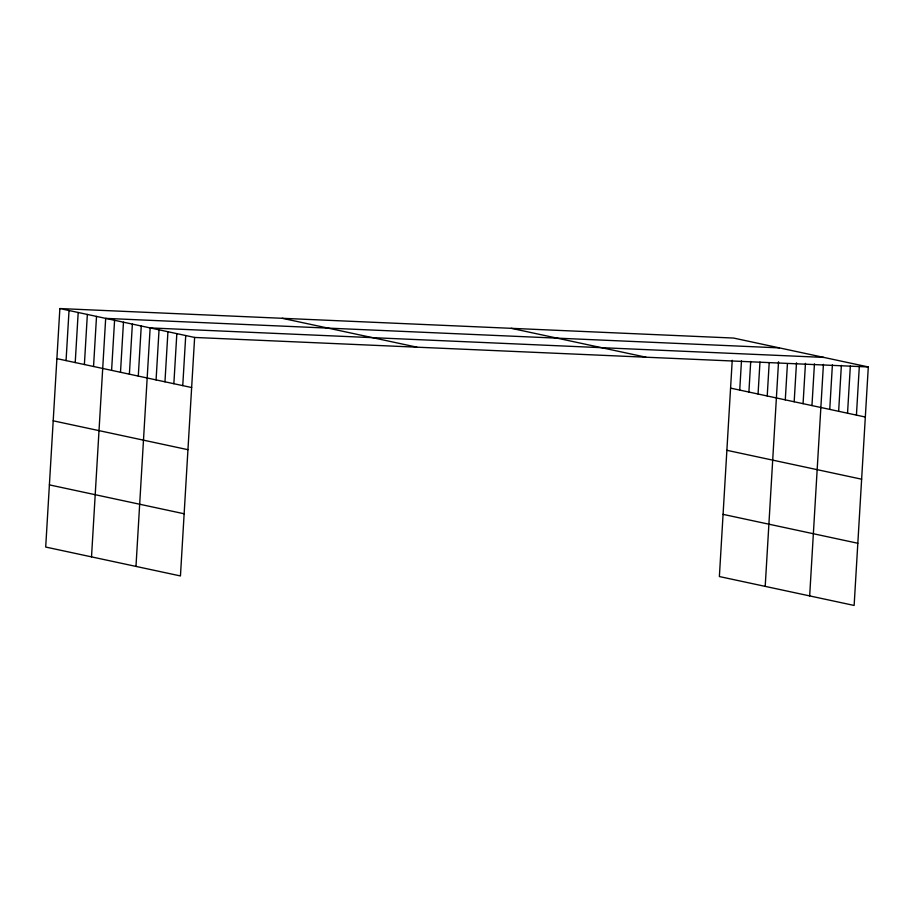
<?xml version="1.0" encoding="UTF-8"?>
<svg xmlns="http://www.w3.org/2000/svg" width="914" height="914" viewBox="0 0 914 914"><rect width="100%" height="100%" fill="white"/><g stroke="black" fill="none" stroke-linecap="round" stroke-linejoin="round"><path stroke-width="1.37" d="M59.867 308.555L45.7 547.052L180.446 575.946L194.625 337.449L59.867 308.555L733.554 338.054L868.3 366.948L854.133 605.445L719.375 576.551L732.228 360.31M66.059 360.596L69.03 310.52M75.222 362.561L78.193 312.485M84.385 364.526L87.356 314.45M93.548 366.491L96.518 316.415M91.514 556.877L105.681 318.38L779.368 347.88M111.599 370.364L114.581 320.288M120.499 372.272L123.47 322.196M129.388 374.18L132.37 324.104M138.288 376.088L141.259 326.012M135.98 566.406L150.147 327.92L823.834 357.408M156.077 379.893L159.047 329.828M164.966 381.801L167.936 331.736M173.854 383.709L176.836 333.644M182.754 385.617L185.725 335.552M739.734 390.084L741.471 360.881M748.897 392.049L750.714 361.453M758.06 394.014L759.968 362.024M767.223 395.979L769.211 362.607M765.201 586.365L778.534 361.784M785.286 399.852L787.434 363.692M794.175 401.76L796.494 362.824M803.075 403.668L805.463 363.338M811.963 405.576L814.443 363.852M809.667 595.905L823.423 364.366M829.752 409.392L832.391 364.88M838.641 411.3L841.371 365.394M847.541 413.208L850.351 365.92M856.429 415.116L859.32 366.434M194.625 337.449L868.3 366.948M511.234 328.32L645.981 357.214M730.572 388.119L865.33 417.024M282.186 318.289L416.933 347.183M726.881 450.305L861.628 479.199M56.897 358.631L191.643 387.525M723.077 514.365L857.823 543.259M53.195 420.806L187.953 449.699M49.39 484.877L184.148 513.771"/></g></svg>
